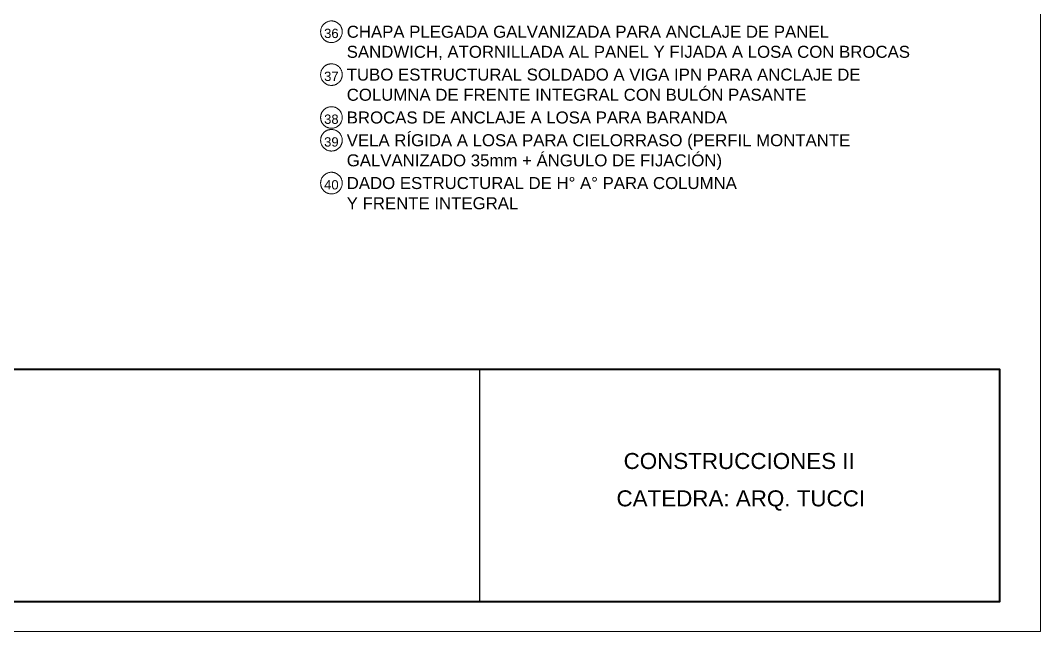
# Model space of a CAD drawing. Header units: millimetres. Extents: x 0 to 297, y 0 to 420.
# Drawn here: x 160.3 to 297, y 0 to 82 of the extents above; entities that cross this region are included whole.
import ezdxf

# ---------------------------------------------------------------- set-up
doc = ezdxf.new("R2010")
doc.units = ezdxf.units.MM
for name, color, linetype in [('0-MARCO-A3', 8, 'Continuous'), ('1-CORTE-LINEAS', 7, 'Continuous'), ('3-REFERENCIAS', 7, 'Continuous'), ('3-ROTULO', 7, 'Continuous'), ('3-TEXTOS', 7, 'Continuous')]:
    doc.layers.add(name, color=color, linetype=linetype)
doc.styles.add('ARIAL', font='arial.ttf')

msp = doc.modelspace()

# ---------------------------------------------------------------- linework, layer by layer
at = {"layer": '0-MARCO-A3', "lineweight": 0}
msp.add_lwpolyline([(0, 420), (297, 420), (297, 0), (0, 0)], close=True, dxfattribs=at)
at = {"layer": '1-CORTE-LINEAS', "color": 7, "lineweight": 15}
for points in [[(203.4, 80.45), (203.4, 80.38), (203.39, 80.31), (203.38, 80.24), (203.37, 80.17), (203.36, 80.1), (203.34, 80.03), (203.31, 79.96), (203.29, 79.9), (203.26, 79.83), (203.23, 79.77), (203.19, 79.71), (203.15, 79.65), (203.11, 79.59), (203.07, 79.53), (203.02, 79.48), (202.97, 79.43), (202.92, 79.38), (202.87, 79.33), (202.81, 79.29), (202.75, 79.25), (202.69, 79.21), (202.63, 79.17), (202.57, 79.14), (202.5, 79.11), (202.44, 79.09), (202.37, 79.06), (202.3, 79.05), (202.23, 79.03), (202.16, 79.02), (202.09, 79.01), (202.02, 79), (201.95, 79), (201.88, 79), (201.81, 79.01), (201.74, 79.02), (201.67, 79.03), (201.6, 79.05), (201.53, 79.06), (201.46, 79.09), (201.39, 79.11), (201.33, 79.14), (201.27, 79.17), (201.2, 79.21), (201.14, 79.25), (201.09, 79.29), (201.03, 79.33), (200.98, 79.38), (200.92, 79.43), (200.87, 79.48), (200.83, 79.53), (200.78, 79.59), (200.74, 79.65), (200.71, 79.71), (200.67, 79.77), (200.64, 79.83), (200.61, 79.9), (200.58, 79.96), (200.56, 80.03), (200.54, 80.1), (200.53, 80.17), (200.51, 80.24), (200.51, 80.31), (200.5, 80.38), (200.5, 80.45), (200.5, 80.52), (200.51, 80.59), (200.51, 80.67), (200.53, 80.74), (200.54, 80.8), (200.56, 80.87), (200.58, 80.94), (200.61, 81.01), (200.64, 81.07), (200.67, 81.14), (200.71, 81.2), (200.74, 81.26), (200.78, 81.32), (200.83, 81.37), (200.87, 81.43), (200.92, 81.48), (200.98, 81.53), (201.03, 81.57), (201.09, 81.62), (201.14, 81.66), (201.2, 81.7), (201.27, 81.73), (201.33, 81.76), (201.39, 81.79), (201.46, 81.82), (201.53, 81.84), (201.6, 81.86), (201.67, 81.87), (201.74, 81.89), (201.81, 81.9), (201.88, 81.9), (201.95, 81.9), (202.02, 81.9), (202.09, 81.9), (202.16, 81.89), (202.23, 81.87), (202.3, 81.86), (202.37, 81.84), (202.44, 81.82), (202.5, 81.79), (202.57, 81.76), (202.63, 81.73), (202.69, 81.7), (202.75, 81.66), (202.81, 81.62), (202.87, 81.57), (202.92, 81.53), (202.97, 81.48), (203.02, 81.43), (203.07, 81.37), (203.11, 81.32), (203.15, 81.26), (203.19, 81.2), (203.23, 81.14), (203.26, 81.07), (203.29, 81.01), (203.31, 80.94), (203.34, 80.87), (203.36, 80.8), (203.37, 80.74), (203.38, 80.67), (203.39, 80.59), (203.4, 80.52), (203.4, 80.45)], [(203.4, 74.7), (203.4, 74.63), (203.39, 74.56), (203.38, 74.49), (203.37, 74.42), (203.36, 74.35), (203.34, 74.28), (203.31, 74.21), (203.29, 74.15), (203.26, 74.08), (203.23, 74.02), (203.19, 73.96), (203.15, 73.9), (203.11, 73.84), (203.07, 73.78), (203.02, 73.73), (202.97, 73.68), (202.92, 73.63), (202.87, 73.58), (202.81, 73.54), (202.75, 73.5), (202.69, 73.46), (202.63, 73.42), (202.57, 73.39), (202.5, 73.36), (202.44, 73.34), (202.37, 73.31), (202.3, 73.3), (202.23, 73.28), (202.16, 73.27), (202.09, 73.26), (202.02, 73.25), (201.95, 73.25), (201.88, 73.25), (201.81, 73.26), (201.74, 73.27), (201.67, 73.28), (201.6, 73.3), (201.53, 73.31), (201.46, 73.34), (201.39, 73.36), (201.33, 73.39), (201.27, 73.42), (201.2, 73.46), (201.14, 73.5), (201.09, 73.54), (201.03, 73.58), (200.98, 73.63), (200.92, 73.68), (200.87, 73.73), (200.83, 73.78), (200.78, 73.84), (200.74, 73.9), (200.71, 73.96), (200.67, 74.02), (200.64, 74.08), (200.61, 74.15), (200.58, 74.21), (200.56, 74.28), (200.54, 74.35), (200.53, 74.42), (200.51, 74.49), (200.51, 74.56), (200.5, 74.63), (200.5, 74.7), (200.5, 74.77), (200.51, 74.84), (200.51, 74.92), (200.53, 74.99), (200.54, 75.05), (200.56, 75.12), (200.58, 75.19), (200.61, 75.26), (200.64, 75.32), (200.67, 75.39), (200.71, 75.45), (200.74, 75.51), (200.78, 75.57), (200.83, 75.62), (200.87, 75.68), (200.92, 75.73), (200.98, 75.78), (201.03, 75.82), (201.09, 75.87), (201.14, 75.91), (201.2, 75.95), (201.27, 75.98), (201.33, 76.01), (201.39, 76.04), (201.46, 76.07), (201.53, 76.09), (201.6, 76.11), (201.67, 76.12), (201.74, 76.14), (201.81, 76.15), (201.88, 76.15), (201.95, 76.15), (202.02, 76.15), (202.09, 76.15), (202.16, 76.14), (202.23, 76.12), (202.3, 76.11), (202.37, 76.09), (202.44, 76.07), (202.5, 76.04), (202.57, 76.01), (202.63, 75.98), (202.69, 75.95), (202.75, 75.91), (202.81, 75.87), (202.87, 75.82), (202.92, 75.78), (202.97, 75.73), (203.02, 75.68), (203.07, 75.62), (203.11, 75.57), (203.15, 75.51), (203.19, 75.45), (203.23, 75.39), (203.26, 75.32), (203.29, 75.26), (203.31, 75.19), (203.34, 75.12), (203.36, 75.05), (203.37, 74.99), (203.38, 74.92), (203.39, 74.84), (203.4, 74.77), (203.4, 74.7)], [(203.4, 68.95), (203.4, 68.88), (203.39, 68.81), (203.38, 68.74), (203.37, 68.67), (203.36, 68.6), (203.34, 68.53), (203.31, 68.46), (203.29, 68.4), (203.26, 68.33), (203.23, 68.27), (203.19, 68.21), (203.15, 68.15), (203.11, 68.09), (203.07, 68.03), (203.02, 67.98), (202.97, 67.93), (202.92, 67.88), (202.87, 67.83), (202.81, 67.79), (202.75, 67.75), (202.69, 67.71), (202.63, 67.67), (202.57, 67.64), (202.5, 67.61), (202.44, 67.59), (202.37, 67.56), (202.3, 67.55), (202.23, 67.53), (202.16, 67.52), (202.09, 67.51), (202.02, 67.5), (201.95, 67.5), (201.88, 67.5), (201.81, 67.51), (201.74, 67.52), (201.67, 67.53), (201.6, 67.55), (201.53, 67.56), (201.46, 67.59), (201.39, 67.61), (201.33, 67.64), (201.27, 67.67), (201.2, 67.71), (201.14, 67.75), (201.09, 67.79), (201.03, 67.83), (200.98, 67.88), (200.92, 67.93), (200.87, 67.98), (200.83, 68.03), (200.78, 68.09), (200.74, 68.15), (200.71, 68.21), (200.67, 68.27), (200.64, 68.33), (200.61, 68.4), (200.58, 68.46), (200.56, 68.53), (200.54, 68.6), (200.53, 68.67), (200.51, 68.74), (200.51, 68.81), (200.5, 68.88), (200.5, 68.95), (200.5, 69.02), (200.51, 69.09), (200.51, 69.17), (200.53, 69.24), (200.54, 69.3), (200.56, 69.37), (200.58, 69.44), (200.61, 69.51), (200.64, 69.57), (200.67, 69.64), (200.71, 69.7), (200.74, 69.76), (200.78, 69.82), (200.83, 69.87), (200.87, 69.93), (200.92, 69.98), (200.98, 70.03), (201.03, 70.07), (201.09, 70.12), (201.14, 70.16), (201.2, 70.2), (201.27, 70.23), (201.33, 70.26), (201.39, 70.29), (201.46, 70.32), (201.53, 70.34), (201.6, 70.36), (201.67, 70.37), (201.74, 70.39), (201.81, 70.4), (201.88, 70.4), (201.95, 70.4), (202.02, 70.4), (202.09, 70.4), (202.16, 70.39), (202.23, 70.37), (202.3, 70.36), (202.37, 70.34), (202.44, 70.32), (202.5, 70.29), (202.57, 70.26), (202.63, 70.23), (202.69, 70.2), (202.75, 70.16), (202.81, 70.12), (202.87, 70.07), (202.92, 70.03), (202.97, 69.98), (203.02, 69.93), (203.07, 69.87), (203.11, 69.82), (203.15, 69.76), (203.19, 69.7), (203.23, 69.64), (203.26, 69.57), (203.29, 69.51), (203.31, 69.44), (203.34, 69.37), (203.36, 69.3), (203.37, 69.24), (203.38, 69.17), (203.39, 69.09), (203.4, 69.02), (203.4, 68.95)], [(203.4, 65.9), (203.4, 65.83), (203.39, 65.76), (203.38, 65.69), (203.37, 65.62), (203.36, 65.55), (203.34, 65.48), (203.31, 65.41), (203.29, 65.35), (203.26, 65.28), (203.23, 65.22), (203.19, 65.16), (203.15, 65.1), (203.11, 65.04), (203.07, 64.98), (203.02, 64.93), (202.97, 64.88), (202.92, 64.83), (202.87, 64.78), (202.81, 64.74), (202.75, 64.7), (202.69, 64.66), (202.63, 64.62), (202.57, 64.59), (202.5, 64.56), (202.44, 64.54), (202.37, 64.51), (202.3, 64.5), (202.23, 64.48), (202.16, 64.47), (202.09, 64.46), (202.02, 64.45), (201.95, 64.45), (201.88, 64.45), (201.81, 64.46), (201.74, 64.47), (201.67, 64.48), (201.6, 64.5), (201.53, 64.51), (201.46, 64.54), (201.39, 64.56), (201.33, 64.59), (201.27, 64.62), (201.2, 64.66), (201.14, 64.7), (201.09, 64.74), (201.03, 64.78), (200.98, 64.83), (200.92, 64.88), (200.87, 64.93), (200.83, 64.98), (200.78, 65.04), (200.74, 65.1), (200.71, 65.16), (200.67, 65.22), (200.64, 65.28), (200.61, 65.35), (200.58, 65.41), (200.56, 65.48), (200.54, 65.55), (200.53, 65.62), (200.51, 65.69), (200.51, 65.76), (200.5, 65.83), (200.5, 65.9), (200.5, 65.97), (200.51, 66.04), (200.51, 66.12), (200.53, 66.19), (200.54, 66.25), (200.56, 66.32), (200.58, 66.39), (200.61, 66.46), (200.64, 66.52), (200.67, 66.59), (200.71, 66.65), (200.74, 66.71), (200.78, 66.77), (200.83, 66.82), (200.87, 66.88), (200.92, 66.93), (200.98, 66.98), (201.03, 67.02), (201.09, 67.07), (201.14, 67.11), (201.2, 67.15), (201.27, 67.18), (201.33, 67.21), (201.39, 67.24), (201.46, 67.27), (201.53, 67.29), (201.6, 67.31), (201.67, 67.32), (201.74, 67.34), (201.81, 67.35), (201.88, 67.35), (201.95, 67.35), (202.02, 67.35), (202.09, 67.35), (202.16, 67.34), (202.23, 67.32), (202.3, 67.31), (202.37, 67.29), (202.44, 67.27), (202.5, 67.24), (202.57, 67.21), (202.63, 67.18), (202.69, 67.15), (202.75, 67.11), (202.81, 67.07), (202.87, 67.02), (202.92, 66.98), (202.97, 66.93), (203.02, 66.88), (203.07, 66.82), (203.11, 66.77), (203.15, 66.71), (203.19, 66.65), (203.23, 66.59), (203.26, 66.52), (203.29, 66.46), (203.31, 66.39), (203.34, 66.32), (203.36, 66.25), (203.37, 66.19), (203.38, 66.12), (203.39, 66.04), (203.4, 65.97), (203.4, 65.9)], [(203.4, 60.15), (203.4, 60.08), (203.39, 60.01), (203.38, 59.94), (203.37, 59.87), (203.36, 59.8), (203.34, 59.73), (203.31, 59.66), (203.29, 59.6), (203.26, 59.53), (203.23, 59.47), (203.19, 59.41), (203.15, 59.35), (203.11, 59.29), (203.07, 59.23), (203.02, 59.18), (202.97, 59.13), (202.92, 59.08), (202.87, 59.03), (202.81, 58.99), (202.75, 58.95), (202.69, 58.91), (202.63, 58.87), (202.57, 58.84), (202.5, 58.81), (202.44, 58.79), (202.37, 58.76), (202.3, 58.75), (202.23, 58.73), (202.16, 58.72), (202.09, 58.71), (202.02, 58.7), (201.95, 58.7), (201.88, 58.7), (201.81, 58.71), (201.74, 58.72), (201.67, 58.73), (201.6, 58.75), (201.53, 58.76), (201.46, 58.79), (201.39, 58.81), (201.33, 58.84), (201.27, 58.87), (201.2, 58.91), (201.14, 58.95), (201.09, 58.99), (201.03, 59.03), (200.98, 59.08), (200.92, 59.13), (200.87, 59.18), (200.83, 59.23), (200.78, 59.29), (200.74, 59.35), (200.71, 59.41), (200.67, 59.47), (200.64, 59.53), (200.61, 59.6), (200.58, 59.66), (200.56, 59.73), (200.54, 59.8), (200.53, 59.87), (200.51, 59.94), (200.51, 60.01), (200.5, 60.08), (200.5, 60.15), (200.5, 60.22), (200.51, 60.29), (200.51, 60.37), (200.53, 60.44), (200.54, 60.5), (200.56, 60.57), (200.58, 60.64), (200.61, 60.71), (200.64, 60.77), (200.67, 60.84), (200.71, 60.9), (200.74, 60.96), (200.78, 61.02), (200.83, 61.07), (200.87, 61.13), (200.92, 61.18), (200.98, 61.23), (201.03, 61.27), (201.09, 61.32), (201.14, 61.36), (201.2, 61.4), (201.27, 61.43), (201.33, 61.46), (201.39, 61.49), (201.46, 61.52), (201.53, 61.54), (201.6, 61.56), (201.67, 61.57), (201.74, 61.59), (201.81, 61.6), (201.88, 61.6), (201.95, 61.6), (202.02, 61.6), (202.09, 61.6), (202.16, 61.59), (202.23, 61.57), (202.3, 61.56), (202.37, 61.54), (202.44, 61.52), (202.5, 61.49), (202.57, 61.46), (202.63, 61.43), (202.69, 61.4), (202.75, 61.36), (202.81, 61.32), (202.87, 61.27), (202.92, 61.23), (202.97, 61.18), (203.02, 61.13), (203.07, 61.07), (203.11, 61.02), (203.15, 60.96), (203.19, 60.9), (203.23, 60.84), (203.26, 60.77), (203.29, 60.71), (203.31, 60.64), (203.34, 60.57), (203.36, 60.5), (203.37, 60.44), (203.38, 60.37), (203.39, 60.29), (203.4, 60.22), (203.4, 60.15)]]:
    msp.add_lwpolyline(points, dxfattribs=at)
at = {"layer": '3-TEXTOS', "color": 7, "lineweight": 30}
msp.add_line((221.8, 35.2), (221.8, 4), dxfattribs=at)
at = {"layer": '3-TEXTOS', "color": 7, "lineweight": 40}
msp.add_lwpolyline([(7.6, 35.2), (291.5, 35.2), (291.5, 4), (7.6, 4), (7.6, 35.2)], dxfattribs=at)

# ---------------------------------------------------------------- texts
at = {"layer": '3-REFERENCIAS', "color": 7, "style": 'ARIAL'}
for s, height, p in [('36', 1.252, (200.97, 79.61)), ('CHAPA PLEGADA GALVANIZADA PARA ANCLAJE DE PANEL', 1.6103, (204, 79.65)), ('SANDWICH, ATORNILLADA AL PANEL Y FIJADA A LOSA CON BROCAS', 1.6103, (204, 76.96)), ('TUBO ESTRUCTURAL SOLDADO A VIGA IPN PARA ANCLAJE DE', 1.6103, (204, 73.9)), ('37', 1.252, (200.97, 73.85)), ('COLUMNA DE FRENTE INTEGRAL CON BULÓN PASANTE', 1.6103, (204, 71.2)), ('BROCAS DE ANCLAJE A LOSA PARA BARANDA', 1.6103, (204, 68.15)), ('38', 1.252, (200.97, 68.1)), ('VELA RÍGIDA A LOSA PARA CIELORRASO (PERFIL MONTANTE', 1.6103, (204, 65.1)), ('39', 1.252, (200.97, 65.05)), ('GALVANIZADO 35mm + ÁNGULO DE FIJACIÓN)', 1.6103, (204, 62.4)), ('40', 1.252, (200.97, 59.3)), ('DADO ESTRUCTURAL DE H° A° PARA COLUMNA', 1.6103, (204, 59.36)), ('Y FRENTE INTEGRAL', 1.6103, (204, 56.65))]:
    msp.add_text(s, height=height, dxfattribs=at).set_placement(p)
at = {"layer": '3-ROTULO', "color": 7, "style": 'ARIAL'}
for s, p in [('CONSTRUCCIONES II', (241.11, 21.81)), ('CATEDRA: ARQ. TUCCI', (240.16, 16.8))]:
    msp.add_text(s, height=2.1464, dxfattribs=at).set_placement(p)

doc.saveas('drawing.dxf')
